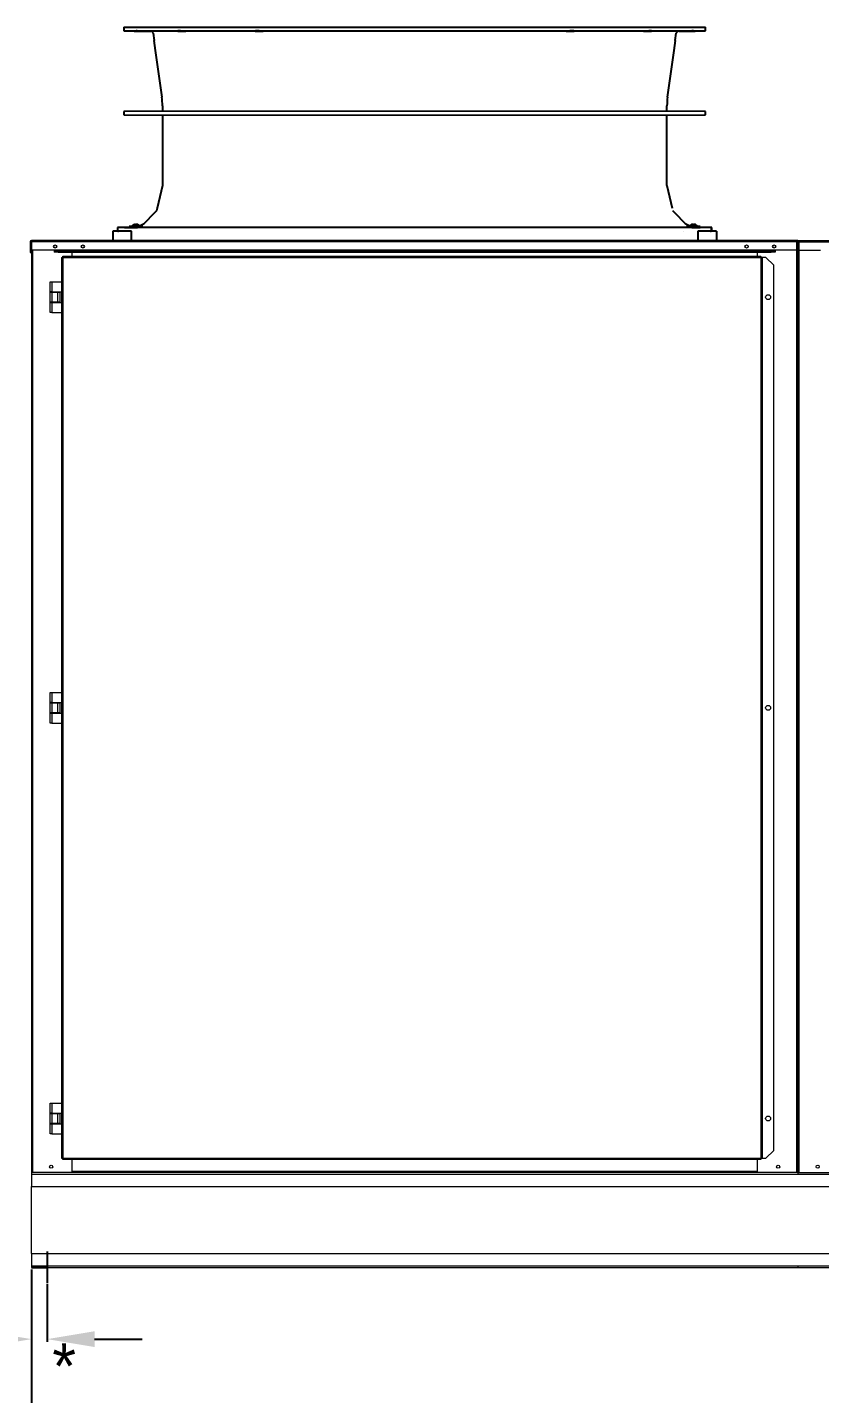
# Model space of a CAD drawing. Header units: inches. Extents: x 1139 to 1619, y -685 to -381.
# Drawn here: x 1473.6 to 1523.7, y -624.4 to -537.9 of the extents above; entities that cross this region are included whole.
import ezdxf

# ---------------------------------------------------------------- set-up
doc = ezdxf.new("R2010")
doc.units = ezdxf.units.IN
doc.header["$MEASUREMENT"] = 0
doc.header["$PDSIZE"] = -1
doc.dimstyles.get("Standard").update_dxf_attribs({"dimtxt": 3, "dimasz": 3, "dimexe": 0.18, "dimexo": 0.0625, "dimgap": 0.09, "dimtad": 0, "dimtih": 1, "dimtoh": 1, "dimdec": 1, "dimzin": 0, "dimdsep": 46, "dimtxsty": 'Standard', "dimcen": 0.09, "dimadec": 0, "dimazin": 0, "dimtfac": 1, "dimtdec": 1, "dimtofl": 0, "dimtmove": 0, "dimatfit": 3, "dimfxl": 1, "dimtolj": 1, "dimtzin": 0, "dimarcsym": 0})

# ---------------------------------------------------------------- blocks, each defined once
blk = doc.blocks.new('*D5')
at = {"color": 0, "lineweight": -2}
for p, q in [((1473.817, -616.536), (1473.817, -621.134)), ((1474.817, -617.474), (1474.817, -621.134)), ((1470.817, -620.954), (1467.817, -620.954)), ((1477.817, -620.954), (1480.817, -620.954))]:
    blk.add_line(p, q, dxfattribs=at)
at = {"color": 0}
for points in [[(1470.817, -620.454), (1470.817, -621.454), (1473.817, -620.954)], [(1477.817, -620.454), (1477.817, -621.454), (1474.817, -620.954)]]:
    blk.add_solid(points, dxfattribs=at)
at = {"layer": 'Defpoints', "color": 0}
for p in [(1473.817, -616.474), (1474.817, -617.411), (1473.817, -620.954)]:
    blk.add_point(p, dxfattribs=at)
at = {"color": 0, "insert": (1465.477, -620.954), "char_height": 3, "attachment_point": 5}
blk.add_mtext('\\A1;1.0', dxfattribs=at)
blk = doc.blocks.new('*D6')
at = {"color": 0, "lineweight": -2}
for p, q in [((1473.817, -616.599), (1473.817, -627.152)), ((1570.817, -616.474), (1570.817, -627.152)), ((1476.817, -626.972), (1517.977, -626.972)), ((1567.817, -626.972), (1526.657, -626.972))]:
    blk.add_line(p, q, dxfattribs=at)
at = {"color": 0}
for points in [[(1476.817, -626.472), (1476.817, -627.472), (1473.817, -626.972)], [(1567.817, -626.472), (1567.817, -627.472), (1570.817, -626.972)]]:
    blk.add_solid(points, dxfattribs=at)
at = {"layer": 'Defpoints', "color": 0}
for p in [(1473.817, -616.536), (1570.817, -616.411), (1473.817, -626.972)]:
    blk.add_point(p, dxfattribs=at)
at = {"color": 0, "insert": (1522.317, -626.972), "char_height": 3, "attachment_point": 5}
blk.add_mtext('\\A1;97.0', dxfattribs=at)

msp = doc.modelspace()

# ---------------------------------------------------------------- linework, layer by layer
at = {"color": 0, "linetype": 'Continuous', "lineweight": 25}
for p, q in [((1479.662, -537.907), (1479.662, -538.136)), ((1479.662, -537.907), (1485.053, -537.907)), ((1485.053, -537.907), (1516.473, -537.907)), ((1516.473, -538.136), (1516.473, -537.907)), ((1479.662, -538.136), (1480.313, -538.141)), ((1479.662, -538.136), (1485.053, -538.136)), ((1481.124, -538.148), (1481.362, -538.15)), ((1481.517, -538.286), (1481.582, -538.742)), ((1481.562, -538.742), (1481.651, -539.373)), ((1485.053, -538.136), (1516.473, -538.136)), ((1514.483, -539.373), (1514.572, -538.742)), ((1514.553, -538.742), (1514.617, -538.286)), ((1514.772, -538.15), (1515.011, -538.148)), ((1515.821, -538.141), (1516.473, -538.136)), ((1481.649, -539.373), (1482.064, -542.327)), ((1514.07, -542.327), (1514.485, -539.373)), ((1482.103, -543.211), (1479.662, -543.232)), ((1482.103, -542.875), (1482.103, -543.211)), ((1516.473, -543.232), (1482.103, -543.211)), ((1514.032, -543.211), (1514.032, -542.875)), ((1479.662, -543.232), (1479.662, -543.445)), ((1479.662, -543.445), (1482.103, -543.467)), ((1482.103, -543.467), (1516.473, -543.445)), ((1482.103, -543.467), (1482.103, -547.928)), ((1514.032, -547.928), (1514.032, -543.467)), ((1516.473, -543.445), (1516.473, -543.232)), ((1482.103, -547.928), (1481.77, -549.364)), ((1514.032, -547.928), (1514.364, -549.364)), ((1480.946, -550.325), (1481.283, -549.994)), ((1481.733, -549.534), (1481.265, -549.994)), ((1481.772, -549.364), (1481.733, -549.534)), ((1514.87, -549.994), (1514.402, -549.534)), ((1514.851, -549.994), (1515.188, -550.325)), ((1478.973, -550.821), (1478.973, -551.411)), ((1480.154, -550.821), (1478.973, -550.821)), ((1479.346, -550.587), (1479.264, -550.587)), ((1479.264, -550.587), (1479.264, -550.595)), ((1479.264, -550.595), (1479.267, -550.763)), ((1479.285, -550.763), (1479.282, -550.595)), ((1479.993, -550.581), (1479.346, -550.587)), ((1479.993, -550.515), (1479.993, -550.594)), ((1480.12, -550.515), (1479.993, -550.515)), ((1480.004, -550.594), (1479.998, -550.593)), ((1480.059, -550.594), (1480.004, -550.594)), ((1480.859, -550.515), (1480.12, -550.515)), ((1480.154, -551.411), (1480.154, -550.821)), ((1480.193, -550.475), (1480.19, -550.515)), ((1480.262, -550.475), (1480.193, -550.475)), ((1480.659, -550.475), (1480.262, -550.475)), ((1480.332, -550.391), (1480.334, -550.389)), ((1480.334, -550.389), (1480.334, -550.395)), ((1480.336, -550.395), (1480.336, -550.388)), ((1480.336, -550.392), (1480.346, -550.389)), ((1480.346, -550.389), (1480.346, -550.396)), ((1480.366, -550.394), (1480.366, -550.389)), ((1480.438, -550.389), (1480.438, -550.395)), ((1480.466, -550.396), (1480.466, -550.389)), ((1480.517, -550.388), (1480.517, -550.392)), ((1480.526, -550.394), (1480.526, -550.389)), ((1480.659, -550.481), (1480.946, -550.325)), ((1480.662, -550.515), (1480.659, -550.475)), ((1480.859, -550.586), (1480.859, -550.515)), ((1480.859, -550.549), (1515.275, -550.549)), ((1515.275, -550.577), (1480.859, -550.577)), ((1515.101, -550.821), (1515.101, -550.818)), ((1515.188, -550.325), (1515.475, -550.481)), ((1515.275, -550.515), (1515.275, -550.586)), ((1515.402, -550.515), (1515.275, -550.515)), ((1516.141, -550.515), (1515.402, -550.515)), ((1515.475, -550.475), (1515.472, -550.515)), ((1515.544, -550.475), (1515.475, -550.475)), ((1515.941, -550.475), (1515.544, -550.475)), ((1515.787, -550.389), (1515.787, -550.389)), ((1515.944, -550.515), (1515.941, -550.475)), ((1515.981, -550.821), (1515.981, -551.411)), ((1517.162, -550.821), (1515.981, -550.821)), ((1516.13, -550.594), (1516.076, -550.594)), ((1516.141, -550.593), (1516.13, -550.594)), ((1516.141, -550.594), (1516.141, -550.515)), ((1516.789, -550.587), (1516.141, -550.581)), ((1516.87, -550.587), (1516.789, -550.587)), ((1516.849, -550.763), (1516.852, -550.595)), ((1516.867, -550.763), (1516.87, -550.595)), ((1517.162, -550.821), (1517.162, -551.411)), ((1478.973, -551.411), (1480.154, -551.411)), ((1480.154, -551.411), (1515.981, -551.411)), ((1515.981, -551.411), (1517.162, -551.411))]:
    msp.add_line(p, q, dxfattribs=at)
at = {"color": 0, "linetype": 'Continuous', "lineweight": 15}
for p, q in [((1473.816, -551.487), (1473.741, -551.487)), ((1473.741, -551.487), (1473.741, -552.161)), ((1473.816, -551.487), (1473.816, -552.161)), ((1522.317, -551.411), (1473.817, -551.411)), ((1473.817, -551.487), (1473.817, -551.411)), ((1522.317, -551.487), (1473.817, -551.487)), ((1473.817, -552.024), (1473.817, -551.487)), ((1522.316, -551.487), (1522.241, -551.487)), ((1522.241, -552.161), (1522.241, -551.487)), ((1522.316, -552.161), (1522.316, -551.487)), ((1522.317, -551.411), (1570.817, -551.411)), ((1522.317, -551.487), (1522.317, -551.411)), ((1522.317, -551.487), (1522.317, -551.411)), ((1522.317, -551.487), (1570.817, -551.487)), ((1522.317, -552.024), (1522.317, -551.487)), ((1522.317, -552.024), (1522.317, -551.487)), ((1522.318, -552.161), (1522.318, -551.487)), ((1522.318, -551.487), (1522.393, -551.487)), ((1522.393, -552.161), (1522.393, -551.487)), ((1473.741, -552.161), (1473.816, -552.161)), ((1475.255, -552.024), (1473.817, -552.024)), ((1473.817, -552.024), (1473.817, -610.411)), ((1473.893, -552.024), (1473.893, -610.411)), ((1475.255, -552.024), (1475.255, -552.025)), ((1520.88, -552.024), (1475.255, -552.024)), ((1475.255, -552.025), (1475.255, -552.064)), ((1475.255, -552.025), (1520.88, -552.025)), ((1475.255, -552.064), (1475.255, -552.139)), ((1475.508, -552.075), (1475.255, -552.064)), ((1475.508, -552.15), (1475.255, -552.139)), ((1475.508, -552.075), (1475.508, -552.15)), ((1475.508, -552.075), (1520.627, -552.075)), ((1475.508, -552.15), (1520.627, -552.15)), ((1475.717, -552.47), (1475.717, -609.506)), ((1475.717, -552.47), (1475.793, -552.47)), ((1475.793, -552.47), (1475.793, -552.394)), ((1475.793, -552.394), (1519.978, -552.394)), ((1475.793, -552.47), (1475.793, -609.506)), ((1475.793, -552.47), (1519.978, -552.47)), ((1476.366, -552.15), (1476.366, -552.394)), ((1519.768, -552.394), (1519.768, -552.15)), ((1519.978, -552.394), (1519.978, -552.47)), ((1519.978, -552.47), (1519.978, -609.506)), ((1519.978, -552.47), (1520.054, -552.47)), ((1520.054, -552.47), (1520.054, -609.506)), ((1520.055, -552.47), (1520.054, -552.47)), ((1520.055, -609.506), (1520.055, -552.47)), ((1520.292, -552.47), (1520.055, -552.47)), ((1520.292, -552.47), (1520.792, -552.97)), ((1520.88, -552.064), (1520.627, -552.075)), ((1520.627, -552.075), (1520.627, -552.15)), ((1520.88, -552.139), (1520.627, -552.15)), ((1520.88, -552.025), (1520.88, -552.024)), ((1522.317, -552.024), (1520.88, -552.024)), ((1520.88, -552.064), (1520.88, -552.025)), ((1520.88, -552.064), (1520.88, -552.139)), ((1522.241, -610.411), (1522.241, -552.024)), ((1522.241, -552.161), (1522.316, -552.161)), ((1522.317, -552.024), (1523.755, -552.024)), ((1522.317, -552.024), (1522.317, -610.411)), ((1522.317, -552.024), (1522.317, -610.411)), ((1522.393, -552.161), (1522.318, -552.161)), ((1522.393, -610.411), (1522.393, -552.024)), ((1520.792, -609.006), (1520.792, -552.97)), ((1474.992, -554.651), (1474.992, -554.021)), ((1474.992, -554.021), (1475.117, -554.021)), ((1475.117, -554.021), (1475.117, -554.651)), ((1475.117, -554.021), (1475.717, -554.021)), ((1475.117, -554.651), (1474.992, -554.651)), ((1474.992, -555.303), (1474.992, -554.673)), ((1474.992, -554.673), (1475.117, -554.673)), ((1475.117, -555.303), (1474.992, -555.303)), ((1475.117, -554.651), (1475.717, -554.651)), ((1475.117, -554.673), (1475.117, -555.303)), ((1475.117, -554.673), (1475.497, -554.673)), ((1475.497, -555.303), (1475.117, -555.303)), ((1475.15, -554.651), (1475.15, -554.673)), ((1475.15, -555.303), (1475.15, -555.324)), ((1475.465, -554.673), (1475.465, -554.651)), ((1475.465, -555.324), (1475.465, -555.303)), ((1475.497, -555.303), (1475.497, -554.673)), ((1475.497, -554.673), (1475.622, -554.673)), ((1475.622, -555.303), (1475.497, -555.303)), ((1475.622, -554.673), (1475.622, -555.303)), ((1474.992, -555.954), (1474.992, -555.324)), ((1474.992, -555.324), (1475.117, -555.324)), ((1475.117, -555.954), (1474.992, -555.954)), ((1475.117, -555.324), (1475.117, -555.954)), ((1475.117, -555.324), (1475.717, -555.324)), ((1475.117, -555.954), (1475.717, -555.954)), ((1474.992, -580.651), (1474.992, -580.021)), ((1474.992, -580.021), (1475.117, -580.021)), ((1475.117, -580.021), (1475.117, -580.651)), ((1475.117, -580.021), (1475.717, -580.021)), ((1475.117, -580.651), (1474.992, -580.651)), ((1474.992, -581.303), (1474.992, -580.673)), ((1474.992, -580.673), (1475.117, -580.673)), ((1475.117, -580.651), (1475.717, -580.651)), ((1475.117, -580.673), (1475.117, -581.303)), ((1475.117, -580.673), (1475.497, -580.673)), ((1475.15, -580.651), (1475.15, -580.673)), ((1475.465, -580.673), (1475.465, -580.651)), ((1475.497, -581.303), (1475.497, -580.673)), ((1475.497, -580.673), (1475.622, -580.673)), ((1475.622, -580.673), (1475.622, -581.303)), ((1475.117, -581.303), (1474.992, -581.303)), ((1474.992, -581.954), (1474.992, -581.324)), ((1474.992, -581.324), (1475.117, -581.324)), ((1475.117, -581.954), (1474.992, -581.954)), ((1475.497, -581.303), (1475.117, -581.303)), ((1475.117, -581.324), (1475.117, -581.954)), ((1475.117, -581.324), (1475.717, -581.324)), ((1475.117, -581.954), (1475.717, -581.954)), ((1475.15, -581.303), (1475.15, -581.324)), ((1475.465, -581.324), (1475.465, -581.303)), ((1475.622, -581.303), (1475.497, -581.303)), ((1474.992, -606.651), (1474.992, -606.021)), ((1474.992, -606.021), (1475.117, -606.021)), ((1475.117, -606.021), (1475.117, -606.651)), ((1475.117, -606.021), (1475.717, -606.021)), ((1475.117, -606.651), (1474.992, -606.651)), ((1474.992, -607.303), (1474.992, -606.673)), ((1474.992, -606.673), (1475.117, -606.673)), ((1475.117, -606.651), (1475.717, -606.651)), ((1475.117, -606.673), (1475.117, -607.303)), ((1475.117, -606.673), (1475.497, -606.673)), ((1475.15, -606.651), (1475.15, -606.673)), ((1475.465, -606.673), (1475.465, -606.651)), ((1475.497, -607.303), (1475.497, -606.673)), ((1475.497, -606.673), (1475.622, -606.673)), ((1475.622, -606.673), (1475.622, -607.303)), ((1475.117, -607.303), (1474.992, -607.303)), ((1474.992, -607.954), (1474.992, -607.324)), ((1474.992, -607.324), (1475.117, -607.324)), ((1475.117, -607.954), (1474.992, -607.954)), ((1475.497, -607.303), (1475.117, -607.303)), ((1475.117, -607.324), (1475.117, -607.954)), ((1475.117, -607.324), (1475.717, -607.324)), ((1475.117, -607.954), (1475.717, -607.954)), ((1475.15, -607.303), (1475.15, -607.324)), ((1475.465, -607.324), (1475.465, -607.303)), ((1475.622, -607.303), (1475.497, -607.303)), ((1475.717, -609.506), (1475.793, -609.506)), ((1475.793, -609.506), (1519.978, -609.506)), ((1475.793, -609.581), (1475.793, -609.506)), ((1519.978, -609.581), (1475.793, -609.581)), ((1476.366, -609.581), (1476.366, -610.411)), ((1519.768, -610.411), (1519.768, -609.581)), ((1519.978, -609.506), (1520.054, -609.506)), ((1519.978, -609.506), (1519.978, -609.581)), ((1520.054, -609.506), (1520.055, -609.506)), ((1520.055, -609.506), (1520.292, -609.506)), ((1520.792, -609.006), (1520.292, -609.506)), ((1473.893, -610.411), (1473.817, -610.411)), ((1473.817, -610.411), (1473.817, -610.517)), ((1473.817, -610.517), (1570.817, -610.517)), ((1473.817, -610.517), (1473.817, -611.286)), ((1476.366, -610.411), (1473.893, -610.411)), ((1519.768, -610.336), (1476.366, -610.336)), ((1519.768, -610.411), (1476.366, -610.411)), ((1522.241, -610.411), (1519.768, -610.411)), ((1522.317, -610.411), (1522.241, -610.411)), ((1522.317, -610.411), (1522.393, -610.411)), ((1522.317, -610.411), (1522.317, -610.517)), ((1522.317, -610.411), (1522.317, -610.517)), ((1522.393, -610.411), (1524.866, -610.411)), ((1473.817, -611.286), (1570.817, -611.286)), ((1473.817, -615.536), (1473.817, -611.286)), ((1473.817, -615.536), (1570.817, -615.536)), ((1473.817, -615.536), (1473.817, -616.306)), ((1473.817, -616.306), (1570.817, -616.306)), ((1473.817, -616.306), (1473.817, -616.411)), ((1473.817, -616.411), (1570.817, -616.411)), ((1522.317, -616.306), (1522.317, -616.411)), ((1522.317, -616.306), (1522.317, -616.411))]:
    msp.add_line(p, q, dxfattribs=at)
at = {"color": 0}
for p, q in [((1474.817, -615.411), (1474.817, -617.411)), ((1473.817, -616.411), (1474.817, -616.411))]:
    msp.add_line(p, q, dxfattribs=at)
at = {"color": 0, "linetype": 'Continuous', "lineweight": 15}
for centre, radius in [((1475.317, -551.786), 0.0995), ((1477.067, -551.786), 0.0995), ((1519.067, -551.786), 0.0995), ((1520.817, -551.786), 0.0995), ((1520.43, -554.988), 0.156), ((1520.43, -580.988), 0.156), ((1520.43, -606.988), 0.156), ((1475.067, -610.036), 0.0995), ((1521.067, -610.036), 0.0995), ((1523.567, -610.036), 0.0995)]:
    msp.add_circle(centre, radius, dxfattribs=at)
at = {"color": 0, "linetype": 'Continuous', "lineweight": 25}
for centre, radius, start, end in [((1478.166, -542.875), 3.937, 0, 8.00016), ((1517.969, -542.875), 3.937, 171.99984, 180), ((1479.326, -550.762), 0.0591, 181, 270), ((1515.708, -550.689), 0.316, 111.98436, 137.47455), ((1515.708, -550.689), 0.316, 42.52545, 68.05136)]:
    msp.add_arc(centre, radius, start, end, dxfattribs=at)
at = {"color": 0, "linetype": 'Continuous', "lineweight": 15}
for centre, radius, start, end in [((1473.817, -551.487), 0.0757, 90, 180), ((1473.817, -551.487), 0.001, 90, 180), ((1522.317, -551.487), 0.0757, 90, 180), ((1522.317, -551.487), 0.001, 90, 180), ((1522.317, -551.487), 0.0757, 0, 90), ((1522.317, -551.487), 0.001, 0, 90)]:
    msp.add_arc(centre, radius, start, end, dxfattribs=at)
at = {"color": 0, "linetype": 'Continuous', "lineweight": 25}
for points, knots in [([(1480.313, -538.141), (1480.314, -538.141), (1480.315, -538.141), (1480.345, -538.142), (1480.397, -538.142), (1480.471, -538.143), (1480.563, -538.144), (1480.673, -538.144), (1480.794, -538.145), (1480.927, -538.147), (1481.038, -538.148), (1481.104, -538.148), (1481.124, -538.148)], [0, 0, 0, 0, 0.085907, 0.192945, 0.303087, 0.410126, 0.520268, 0.62731, 0.737455, 0.844501, 0.954651, 1, 1, 1, 1]), ([(1480.455, -538.14), (1480.468, -538.14), (1480.496, -538.14), (1480.566, -538.14), (1480.648, -538.141), (1480.736, -538.142), (1480.818, -538.142), (1480.886, -538.143), (1480.933, -538.144), (1480.952, -538.144), (1480.944, -538.144), (1480.921, -538.144), (1480.885, -538.144), (1480.817, -538.143), (1480.734, -538.143), (1480.647, -538.142), (1480.564, -538.141), (1480.496, -538.14), (1480.45, -538.14), (1480.431, -538.14), (1480.438, -538.139), (1480.451, -538.14), (1480.455, -538.14)], [0, 0, 0, 0, 0.053684, 0.107369, 0.161054, 0.214742, 0.268431, 0.32212, 0.375808, 0.429494, 0.483179, 0.5, 0.553684, 0.607368, 0.661054, 0.714742, 0.768431, 0.82212, 0.875808, 0.929494, 0.983178, 1, 1, 1, 1]), ([(1481.517, -538.286), (1481.513, -538.269), (1481.505, -538.234), (1481.471, -538.191), (1481.427, -538.161), (1481.388, -538.151), (1481.366, -538.151), (1481.362, -538.15)], [0, 0, 0, 0, 0.236553, 0.473094, 0.709954, 0.947343, 1, 1, 1, 1]), ([(1483.155, -538.14), (1483.178, -538.14), (1483.223, -538.14), (1483.308, -538.14), (1483.395, -538.141), (1483.476, -538.142), (1483.541, -538.142), (1483.583, -538.143), (1483.597, -538.144), (1483.582, -538.144), (1483.549, -538.144), (1483.505, -538.144), (1483.449, -538.144), (1483.365, -538.143), (1483.278, -538.143), (1483.197, -538.142), (1483.132, -538.141), (1483.09, -538.14), (1483.076, -538.14), (1483.091, -538.14), (1483.124, -538.139), (1483.149, -538.14), (1483.155, -538.14)], [0, 0, 0, 0, 0.053685, 0.107369, 0.161054, 0.214742, 0.268431, 0.32212, 0.375808, 0.429494, 0.483179, 0.5, 0.553684, 0.607369, 0.661054, 0.714742, 0.768431, 0.82212, 0.875808, 0.929494, 0.983179, 1, 1, 1, 1]), ([(1488.126, -538.14), (1488.154, -538.14), (1488.209, -538.14), (1488.297, -538.14), (1488.376, -538.141), (1488.438, -538.142), (1488.475, -538.142), (1488.485, -538.143), (1488.465, -538.144), (1488.418, -538.144), (1488.365, -538.144), (1488.305, -538.144), (1488.239, -538.144), (1488.152, -538.143), (1488.073, -538.143), (1488.011, -538.142), (1487.974, -538.141), (1487.964, -538.14), (1487.984, -538.14), (1488.031, -538.14), (1488.084, -538.139), (1488.118, -538.14), (1488.126, -538.14)], [0, 0, 0, 0, 0.053684, 0.107369, 0.161054, 0.214742, 0.268431, 0.32212, 0.375808, 0.429494, 0.483178, 0.5, 0.553684, 0.607369, 0.661055, 0.714742, 0.768431, 0.82212, 0.875808, 0.929494, 0.983179, 1, 1, 1, 1]), ([(1508.091, -538.14), (1508.109, -538.14), (1508.146, -538.14), (1508.169, -538.14), (1508.164, -538.141), (1508.13, -538.142), (1508.072, -538.142), (1507.995, -538.143), (1507.909, -538.144), (1507.822, -538.144), (1507.763, -538.144), (1507.714, -538.144), (1507.675, -538.144), (1507.651, -538.143), (1507.656, -538.143), (1507.69, -538.142), (1507.748, -538.141), (1507.825, -538.14), (1507.911, -538.14), (1507.997, -538.14), (1508.057, -538.139), (1508.084, -538.14), (1508.091, -538.14)], [0, 0, 0, 0, 0.053685, 0.107369, 0.161054, 0.214742, 0.268431, 0.32212, 0.375808, 0.429494, 0.483179, 0.5, 0.553684, 0.607369, 0.661054, 0.714742, 0.768431, 0.82212, 0.875808, 0.929494, 0.983179, 1, 1, 1, 1]), ([(1513.034, -538.14), (1513.043, -538.14), (1513.06, -538.14), (1513.048, -538.14), (1513.01, -538.141), (1512.948, -538.142), (1512.869, -538.142), (1512.782, -538.143), (1512.697, -538.144), (1512.623, -538.144), (1512.581, -538.144), (1512.553, -538.144), (1512.538, -538.144), (1512.547, -538.143), (1512.586, -538.143), (1512.648, -538.142), (1512.727, -538.141), (1512.814, -538.14), (1512.899, -538.14), (1512.973, -538.14), (1513.015, -538.139), (1513.031, -538.14), (1513.034, -538.14)], [0, 0, 0, 0, 0.053684, 0.107369, 0.161054, 0.214742, 0.268431, 0.32212, 0.375808, 0.429494, 0.483178, 0.5, 0.553684, 0.607369, 0.661055, 0.714742, 0.768431, 0.82212, 0.875808, 0.929494, 0.983179, 1, 1, 1, 1]), ([(1514.772, -538.15), (1514.754, -538.152), (1514.719, -538.156), (1514.672, -538.184), (1514.636, -538.224), (1514.621, -538.261), (1514.618, -538.282), (1514.617, -538.286)], [0, 0, 0, 0, 0.237768, 0.475541, 0.713069, 0.950081, 1, 1, 1, 1]), ([(1515.011, -538.148), (1515.057, -538.148), (1515.149, -538.147), (1515.284, -538.146), (1515.411, -538.145), (1515.525, -538.144), (1515.626, -538.143), (1515.708, -538.142), (1515.77, -538.142), (1515.808, -538.142), (1515.825, -538.141), (1515.822, -538.141), (1515.821, -538.141)], [0, 0, 0, 0, 0.107042, 0.217187, 0.324229, 0.434374, 0.541414, 0.651557, 0.758592, 0.868733, 0.975764, 1, 1, 1, 1]), ([(1515.699, -538.14), (1515.696, -538.14), (1515.691, -538.14), (1515.647, -538.14), (1515.582, -538.141), (1515.501, -538.142), (1515.413, -538.142), (1515.329, -538.143), (1515.258, -538.144), (1515.208, -538.144), (1515.189, -538.144), (1515.186, -538.144), (1515.197, -538.144), (1515.24, -538.143), (1515.305, -538.143), (1515.386, -538.142), (1515.474, -538.141), (1515.558, -538.14), (1515.629, -538.14), (1515.679, -538.14), (1515.698, -538.139), (1515.699, -538.14), (1515.699, -538.14)], [0, 0, 0, 0, 0.053685, 0.107368, 0.161055, 0.214742, 0.268432, 0.322121, 0.375809, 0.429494, 0.483179, 0.5, 0.553685, 0.607369, 0.661055, 0.714742, 0.768431, 0.822121, 0.875809, 0.929494, 0.983179, 1, 1, 1, 1]), ([(1479.282, -550.595), (1479.276, -550.595), (1479.272, -550.595), (1479.266, -550.595), (1479.264, -550.595), (1479.264, -550.595)], [0, 0, 0, 0, 0.5, 0.5, 1, 1, 1, 1]), ([(1479.341, -550.821), (1479.335, -550.821), (1479.328, -550.82), (1479.314, -550.814), (1479.307, -550.81), (1479.296, -550.798), (1479.292, -550.791), (1479.286, -550.777), (1479.285, -550.77), (1479.285, -550.763)], [0, 0, 0, 0, 0.25, 0.25, 0.5, 0.5, 0.75, 0.75, 1, 1, 1, 1]), ([(1479.993, -550.587), (1479.98, -550.587), (1479.946, -550.587), (1479.885, -550.588), (1479.821, -550.588), (1479.766, -550.589), (1479.727, -550.589), (1479.713, -550.589), (1479.711, -550.589), (1479.719, -550.589), (1479.752, -550.588), (1479.802, -550.588), (1479.864, -550.587), (1479.932, -550.587), (1479.973, -550.586), (1479.993, -550.586)], [0, 0, 0, 0, 0.056542, 0.140133, 0.223723, 0.307311, 0.390897, 0.474479, 0.500668, 0.584253, 0.667837, 0.751422, 0.835011, 0.918601, 1, 1, 1, 1]), ([(1480.854, -550.586), (1480.854, -550.586), (1480.854, -550.587), (1480.798, -550.588), (1480.7, -550.589), (1480.57, -550.59), (1480.424, -550.591), (1480.278, -550.592), (1480.178, -550.593), (1480.106, -550.593), (1480.078, -550.593), (1480.059, -550.594)], [0, 0, 0, 0, 0.08774, 0.218186, 0.348637, 0.479093, 0.609552, 0.740009, 0.870464, 0.911349, 1, 1, 1, 1]), ([(1480.317, -550.394), (1480.302, -550.4), (1480.268, -550.413), (1480.227, -550.441), (1480.204, -550.466), (1480.195, -550.476)], [0, 0, 0, 0, 0.327422, 0.724009, 1, 1, 1, 1]), ([(1480.326, -550.389), (1480.323, -550.391), (1480.319, -550.392), (1480.317, -550.393), (1480.316, -550.393)], [0, 0, 0, 0, 0.874699, 1, 1, 1, 1]), ([(1480.326, -550.389), (1480.328, -550.389), (1480.332, -550.388), (1480.334, -550.388), (1480.335, -550.388)], [0, 0, 0, 0, 0.4996563, 1, 1, 1, 1]), ([(1480.387, -550.389), (1480.382, -550.39), (1480.373, -550.393), (1480.359, -550.395), (1480.349, -550.396), (1480.341, -550.396), (1480.335, -550.396), (1480.331, -550.394), (1480.331, -550.393), (1480.331, -550.393)], [0, 0, 0, 0, 0.175487, 0.351146, 0.522558, 0.601245, 0.767206, 0.93307, 1, 1, 1, 1]), ([(1480.336, -550.388), (1480.336, -550.388), (1480.336, -550.388), (1480.335, -550.389), (1480.334, -550.389), (1480.334, -550.389)], [0, 0, 0, 0, 0.1143518, 0.9074961, 1, 1, 1, 1]), ([(1480.366, -550.389), (1480.366, -550.389), (1480.364, -550.388), (1480.36, -550.387), (1480.354, -550.388), (1480.349, -550.389), (1480.346, -550.389), (1480.346, -550.389)], [0, 0, 0, 0, 0.2464974, 0.4933322, 0.7330389, 0.972083, 1, 1, 1, 1]), ([(1480.366, -550.389), (1480.367, -550.391), (1480.368, -550.392), (1480.371, -550.393), (1480.371, -550.393)], [0, 0, 0, 0, 0.874185, 1, 1, 1, 1]), ([(1480.387, -550.389), (1480.389, -550.389), (1480.394, -550.388), (1480.402, -550.387), (1480.409, -550.388), (1480.413, -550.389), (1480.414, -550.389), (1480.414, -550.389)], [0, 0, 0, 0, 0.246483, 0.493347, 0.733061, 0.972099, 1, 1, 1, 1]), ([(1480.486, -550.389), (1480.485, -550.39), (1480.483, -550.393), (1480.475, -550.395), (1480.463, -550.396), (1480.45, -550.396), (1480.437, -550.395), (1480.424, -550.393), (1480.418, -550.391), (1480.414, -550.389)], [0, 0, 0, 0, 0.145992, 0.292129, 0.434742, 0.573234, 0.710145, 0.848574, 1, 1, 1, 1]), ([(1480.426, -550.393), (1480.427, -550.393), (1480.432, -550.392), (1480.435, -550.391), (1480.438, -550.389)], [0, 0, 0, 0, 0.095383, 1, 1, 1, 1]), ([(1480.466, -550.389), (1480.461, -550.388), (1480.456, -550.388), (1480.446, -550.388), (1480.441, -550.388), (1480.438, -550.389)], [0, 0, 0, 0, 0.5, 0.5, 1, 1, 1, 1]), ([(1480.466, -550.389), (1480.47, -550.391), (1480.475, -550.392), (1480.48, -550.393), (1480.481, -550.393)], [0, 0, 0, 0, 0.874189, 1, 1, 1, 1]), ([(1480.486, -550.389), (1480.487, -550.389), (1480.488, -550.388), (1480.493, -550.387), (1480.499, -550.388), (1480.504, -550.389), (1480.506, -550.389), (1480.507, -550.389)], [0, 0, 0, 0, 0.246496, 0.493367, 0.733073, 0.972083, 1, 1, 1, 1]), ([(1480.541, -550.395), (1480.541, -550.396), (1480.542, -550.396), (1480.538, -550.396), (1480.531, -550.395), (1480.52, -550.393), (1480.511, -550.391), (1480.507, -550.389)], [0, 0, 0, 0, 0.0732586, 0.3003068, 0.5247839, 0.751732, 1, 1, 1, 1]), ([(1480.526, -550.389), (1480.524, -550.389), (1480.52, -550.388), (1480.517, -550.387), (1480.517, -550.388), (1480.517, -550.388)], [0, 0, 0, 0, 0.352869, 0.706243, 1, 1, 1, 1]), ([(1480.657, -550.474), (1480.645, -550.462), (1480.619, -550.436), (1480.577, -550.409), (1480.547, -550.398), (1480.535, -550.394)], [0, 0, 0, 0, 0.351375, 0.742096, 1, 1, 1, 1]), ([(1516.076, -550.594), (1516.051, -550.593), (1516.02, -550.593), (1515.975, -550.593), (1515.966, -550.593), (1515.947, -550.593), (1515.937, -550.593), (1515.907, -550.593), (1515.886, -550.593), (1515.853, -550.592), (1515.842, -550.592), (1515.82, -550.592), (1515.808, -550.592), (1515.774, -550.592), (1515.751, -550.592), (1515.716, -550.591), (1515.704, -550.591), (1515.681, -550.591), (1515.669, -550.591), (1515.635, -550.591), (1515.612, -550.59), (1515.578, -550.59), (1515.567, -550.59), (1515.545, -550.59), (1515.534, -550.59), (1515.503, -550.589), (1515.483, -550.589), (1515.444, -550.589), (1515.426, -550.589), (1515.392, -550.588), (1515.377, -550.588), (1515.349, -550.588), (1515.336, -550.588), (1515.314, -550.587), (1515.305, -550.587), (1515.29, -550.587), (1515.285, -550.587), (1515.277, -550.586), (1515.275, -550.586), (1515.275, -550.586)], [0, 0, 0, 0, 0.125, 0.125, 0.15625, 0.15625, 0.1875, 0.1875, 0.25, 0.25, 0.28125, 0.28125, 0.3125, 0.3125, 0.375, 0.375, 0.40625, 0.40625, 0.4375, 0.4375, 0.5, 0.5, 0.53125, 0.53125, 0.5625, 0.5625, 0.625, 0.625, 0.6875, 0.6875, 0.75, 0.75, 0.8125, 0.8125, 0.875, 0.875, 0.9375, 0.9375, 1, 1, 1, 1]), ([(1515.615, -550.389), (1515.611, -550.39), (1515.603, -550.393), (1515.594, -550.395), (1515.591, -550.396), (1515.59, -550.396), (1515.59, -550.396)], [0, 0, 0, 0, 0.310012, 0.620284, 0.923072, 1, 1, 1, 1]), ([(1515.615, -550.389), (1515.617, -550.389), (1515.622, -550.388), (1515.627, -550.387), (1515.628, -550.388), (1515.629, -550.388)], [0, 0, 0, 0, 0.336266, 0.673008, 1, 1, 1, 1]), ([(1515.694, -550.389), (1515.69, -550.39), (1515.682, -550.393), (1515.668, -550.395), (1515.655, -550.396), (1515.643, -550.396), (1515.634, -550.395), (1515.629, -550.393), (1515.63, -550.391), (1515.63, -550.391)], [0, 0, 0, 0, 0.154655, 0.309459, 0.460521, 0.607228, 0.75226, 0.898895, 1, 1, 1, 1]), ([(1515.629, -550.389), (1515.629, -550.389), (1515.63, -550.389), (1515.629, -550.389), (1515.629, -550.389)], [0, 0, 0, 0, 0.722606, 1, 1, 1, 1]), ([(1515.694, -550.389), (1515.698, -550.388), (1515.703, -550.388), (1515.713, -550.388), (1515.719, -550.388), (1515.723, -550.389)], [0, 0, 0, 0, 0.5, 0.5, 1, 1, 1, 1]), ([(1515.787, -550.391), (1515.787, -550.391), (1515.787, -550.393), (1515.782, -550.395), (1515.773, -550.396), (1515.761, -550.396), (1515.748, -550.395), (1515.734, -550.393), (1515.727, -550.391), (1515.723, -550.389)], [0, 0, 0, 0, 0.095307, 0.250124, 0.40119, 0.547904, 0.692937, 0.839576, 1, 1, 1, 1]), ([(1515.787, -550.388), (1515.788, -550.388), (1515.789, -550.387), (1515.794, -550.388), (1515.799, -550.389), (1515.801, -550.389), (1515.801, -550.389)], [0, 0, 0, 0, 0.327625, 0.645743, 0.962962, 1, 1, 1, 1]), ([(1515.826, -550.396), (1515.826, -550.396), (1515.826, -550.396), (1515.826, -550.396), (1515.825, -550.396), (1515.818, -550.394), (1515.81, -550.392), (1515.804, -550.39), (1515.801, -550.389)], [0, 0, 0, 0, 0.014816, 0.128804, 0.369196, 0.609467, 0.853324, 1, 1, 1, 1]), ([(1516.793, -550.821), (1516.8, -550.82), (1516.815, -550.818), (1516.833, -550.805), (1516.846, -550.786), (1516.848, -550.77), (1516.849, -550.763)], [0, 0, 0, 0, 0.250003, 0.500004, 0.750006, 1, 1, 1, 1]), ([(1516.867, -550.763), (1516.867, -550.77), (1516.866, -550.777), (1516.86, -550.791), (1516.856, -550.798), (1516.844, -550.81), (1516.837, -550.814), (1516.823, -550.82), (1516.815, -550.821), (1516.808, -550.821)], [0, 0, 0, 0, 0.25, 0.25, 0.5, 0.5, 0.75, 0.75, 1, 1, 1, 1]), ([(1516.87, -550.595), (1516.87, -550.595), (1516.869, -550.595), (1516.863, -550.595), (1516.858, -550.595), (1516.852, -550.595)], [0, 0, 0, 0, 0.5, 0.5, 1, 1, 1, 1]), ([(1516.87, -550.595), (1516.87, -550.591), (1516.87, -550.587), (1516.87, -550.587), (1516.87, -550.587)], [0, 0, 0, 0, 0.999997, 1, 1, 1, 1])]:
    msp.add_open_spline(points, degree=3, knots=knots, dxfattribs=at)
for points in [[(1479.267, -550.763), (1479.267, -550.763), (1479.273, -550.763), (1479.285, -550.763)], [(1480.526, -550.389), (1480.533, -550.392), (1480.538, -550.393), (1480.541, -550.395)], [(1516.849, -550.763), (1516.861, -550.763), (1516.867, -550.763), (1516.867, -550.763)]]:
    msp.add_open_spline(points, degree=3, dxfattribs=at)

# ---------------------------------------------------------------- texts
at = {"color": 0, "text_generation_flag": 2}
msp.add_text('*', height=2.889, dxfattribs=at).set_placement((1476.641, -624.103))

# ---------------------------------------------------------------- dimensions: what is measured, and where the dimension line sits
at = {"color": 0}
for base, p1, p2, picture, middle in [((1473.817, -620.954), (1474.817, -617.411), (1473.817, -616.474), '*D5', (1465.477, -620.954)), ((1473.817, -626.972), (1570.817, -616.411), (1473.817, -616.536), '*D6', (1522.317, -626.972))]:
    dim = msp.add_linear_dim(base=base, p1=p1, p2=p2, angle=180, dimstyle='Standard', dxfattribs=at)
    dim.commit()
    dim.dimension.update_dxf_attribs({"geometry": picture, "text_midpoint": middle})

doc.saveas('drawing.dxf')
